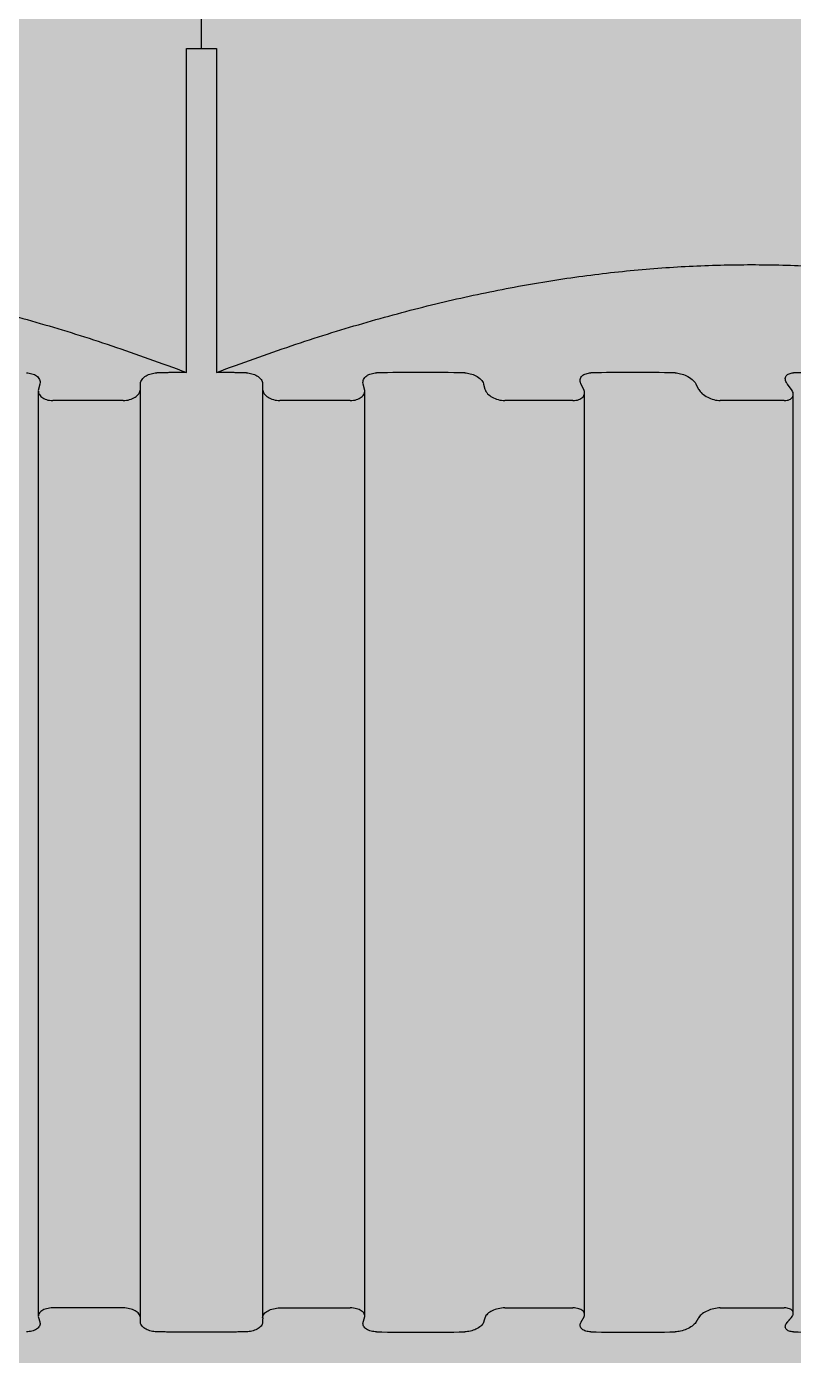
# Model space of a CAD drawing. Header units: millimetres. Extents: x -18489 to 17339, y -1599 to 10961.
# Drawn here: x -16578.804 to -16577.864, y 1516.721 to 1518.35 of the extents above; entities that cross this region are included whole.
import ezdxf

# ---------------------------------------------------------------- set-up
doc = ezdxf.new("R2010")
doc.units = ezdxf.units.MM
for name, color, linetype in [('188K-SM-03-F10-MECH-EQ-Y2257103$0$0 Xref', 8, 'Continuous'), ('188K-SM-03-F10-MECH-EQ-Y2257103$0$M-EQU-FOUNDATION', 8, 'Continuous'), ('188K-SM-03-F10-MECH-EQ-Y2257103$0$Micron CUP L10 HVAC EQU$0$M-MECH-EQU', 136, 'Continuous'), ('188K-SM-03-F10-MECH-EQ-Y2257103$0$Micron CUP L10 HVAC EQU$0$M-PHASE1 AREA', 252, 'Continuous')]:
    doc.layers.add(name, color=color, linetype=linetype)
pattern_1 = [(50, (4473.52, 709.2), (54.6554, -4.78173), [5.715, -62.865]), (355, (4473.52, 709.2), (-10.57303, 57.31705), [4.572, -50.29218]), (100.45144, (4478.076, 708.8), (44.08237, 52.53533), [4.857, -53.42707]), (46.1842, (4473.52, 724.44), (81.32371, -12.6127), [8.5725, -94.2975]), (96.63556, (4480.3, 723.39), (71.22124, 74.22784), [7.2855, -80.14068]), (351.18415, (4473.52, 724.44), (71.22124, 74.22784), [6.858, -75.43792]), (21, (4481.14, 720.63), (45.48432, -30.67956), [5.715, -62.865]), (326, (4481.14, 720.63), (18.54061, 55.25639), [4.572, -50.292]), (71.45144, (4484.93, 718.07), (64.02493, 24.57683), [4.857, -53.42698]), (37.5, (4473.521, 709.2), (0.926581, 25.366512), [0, -49.6824, 0, -51.054, 0, -50.4825]), (7.5, (4473.52, 709.2), (20.0459, 30.054172), [0, -29.1084, 0, -48.5394, 0, -19.2405]), (327.5, (4456.529, 709.2), (40.677179, -1.718623), [0, -19.05, 0, -59.436, 0, -78.867]), (317.5, (4448.91, 709.2), (44.438754, 7.62795), [0, -24.765, 0, -39.4716, 0, -56.007])]

# ---------------------------------------------------------------- blocks, each defined once
blk = doc.blocks.new('188K-SM-03-F10-MECH-EQ-Y2257103$0$Micron CUP L10 HVAC EQU$0$A$C0c53ceb0')
at = {"layer": '188K-SM-03-F10-MECH-EQ-Y2257103$0$Micron CUP L10 HVAC EQU$0$M-PHASE1 AREA'}
for p, q in [((-4354.40867, 6009.06302), (-4354.40867, 6018.52766)), ((-4354.59216, 6009.06302), (-4354.40867, 6009.06302)), ((-4354.59216, 6005.09137), (-4354.59216, 6009.06302)), ((-4354.40867, 6009.06302), (-4354.22518, 6009.06302)), ((-4354.22518, 6009.06302), (-4354.22518, 6005.09137)), ((-4356.39128, 6004.94696), (-4356.40672, 6004.88775)), ((-4355.15791, 6004.88775), (-4355.15791, 6004.94696)), ((-4353.65943, 6004.94696), (-4353.65943, 6004.88775)), ((-4352.41062, 6004.88775), (-4352.42606, 6004.94696)), ((-4350.95035, 6004.94696), (-4350.93491, 6004.88775)), ((-4349.72404, 6004.88775), (-4349.75445, 6004.94696)), ((-4348.34634, 6004.94696), (-4348.31593, 6004.88775)), ((-4347.1798, 6004.88775), (-4347.22426, 6004.94696)), ((-4356.40976, 6004.86455), (-4356.40976, 5993.5232)), ((-4355.36972, 6004.74739), (-4356.23276, 6004.74739)), ((-4355.15791, 5993.50311), (-4355.15791, 6004.88775)), ((-4353.65943, 6004.88775), (-4353.65943, 5993.50311)), ((-4352.58458, 6004.74739), (-4353.44762, 6004.74739)), ((-4352.40759, 5993.5232), (-4352.40759, 6004.86455)), ((-4349.85487, 6004.74739), (-4350.69168, 6004.74739)), ((-4349.71199, 5993.54285), (-4349.71199, 6004.84187)), ((-4347.26352, 6004.74739), (-4348.04868, 6004.74739)), ((-4347.15303, 5993.56147), (-4347.15303, 6004.82037)), ((-4355.36972, 5993.62467), (-4356.23276, 5993.62467)), ((-4353.44762, 5993.62467), (-4352.58458, 5993.62467)), ((-4350.69168, 5993.62467), (-4349.85487, 5993.62467)), ((-4348.04868, 5993.62467), (-4347.26352, 5993.62467))]:
    blk.add_line(p, q, dxfattribs=at)
for centre, major_axis, ratio, start_param, end_param in [((-4351.72286, 5981.88156), (-0.00138, 23.21054), 0.98480775, 6.25945246, 6.30680121), ((-4349.11865, 5981.88156), (-0.0007, 23.21054), 0.93969262, 6.2594826, 6.30683136), ((-4346.67518, 5981.88156), (-0.00048, 23.21054), 0.8660254, 6.25949307, 6.30684182), ((-4351.72286, 6020.12649), (-0.0012, -26.80035), 0.98480775, 6.26272676, 6.30373236), ((-4349.11866, 6020.12649), (-0.00061, -26.80035), 0.93969262, 6.26270394, 6.30370955), ((-4346.67519, 6020.12649), (-0.00042, -26.80035), 0.8660254, 6.26269602, 6.30370163)]:
    blk.add_ellipse(centre, major_axis=major_axis, ratio=ratio, start_param=start_param, end_param=end_param, dxfattribs=at)
for points, weights in [([(-4367.71153, 6005.09137), (-4361.15185, 6007.56414), (-4354.59216, 6005.09137)], [1.06957579566, 1.22672434335, 1.06957579566]), ([(-4354.22518, 6005.09137), (-4347.6655, 6007.56414), (-4341.10582, 6005.09137)], [1.06957579566, 1.22672434335, 1.06957579566]), ([(-4354.59216, 6005.09137), (-4354.77509, 6005.08992), (-4354.95812, 6005.08559)], [1.61892907311, 1.61881551721, 1.61847557924]), ([(-4353.85923, 6005.08559), (-4354.04226, 6005.08992), (-4354.22518, 6005.09137)], [1.61847557924, 1.61881551721, 1.61892907311]), ([(-4356.40602, 5993.50311), (-4356.39898, 5993.47739), (-4356.39128, 5993.45184)], [1.04611932055, 1.04564401843, 1.04516058768]), ([(-4355.15721, 5993.45186), (-4355.15791, 5993.47741), (-4355.15791, 5993.50311)], [1.04516094232, 1.04564432953, 1.04611958948]), ([(-4353.65873, 5993.50311), (-4353.65943, 5993.47739), (-4353.65943, 5993.45184)], [1.04611932027, 1.04564401816, 1.04516058741]), ([(-4352.42536, 5993.45186), (-4352.41836, 5993.47741), (-4352.41062, 5993.50311)], [1.04516094259, 1.04564432981, 1.04611958976]), ([(-4350.93422, 5993.50311), (-4350.94265, 5993.47739), (-4350.95035, 5993.45184)], [1.04611932054, 1.04564401842, 1.04516058767]), ([(-4349.75378, 5993.45186), (-4349.73929, 5993.47741), (-4349.72404, 5993.50311)], [1.04516094217, 1.04564432939, 1.04611958933]), ([(-4348.31528, 5993.50311), (-4348.33118, 5993.47739), (-4348.34634, 5993.45184)], [1.04611932028, 1.04564401817, 1.04516058742]), ([(-4347.22363, 5993.45186), (-4347.20209, 5993.47741), (-4347.1798, 5993.50311)], [1.04516094256, 1.04564432978, 1.04611958973]), ([(-4353.85923, 5993.33178), (-4354.40867, 5993.32052), (-4354.95812, 5993.33178)], [1.93647539012, 1.93769688925, 1.93647539012])]:
    blk.add_rational_spline(points, weights, degree=2, dxfattribs=at)
for points, knots in [([(-4356.55335, 6005.08559), (-4356.53116, 6005.08503), (-4356.50878, 6005.08178), (-4356.46693, 6005.06975), (-4356.44801, 6005.0604), (-4356.41626, 6005.03765), (-4356.40301, 6005.02195), (-4356.3882, 6004.98818), (-4356.38667, 6004.9701), (-4356.38985, 6004.95333), (-4356.39025, 6004.95122), (-4356.39073, 6004.9491), (-4356.39128, 6004.94696)], [0.1007338772, 0.1007338772, 0.1007338772, 0.1007338772, 0.1074438468, 0.1074438468, 0.1148517392, 0.1148517392, 0.1239329907, 0.1239329907, 0.1330142421, 0.1330142421, 0.1330142421, 0.1341521237, 0.1341521237, 0.1341521237, 0.1341521237]), ([(-4355.15791, 6004.94696), (-4355.15791, 6004.9491), (-4355.15784, 6004.95122), (-4355.15648, 6004.9701), (-4355.1502, 6004.98818), (-4355.12641, 6005.02195), (-4355.10894, 6005.03765), (-4355.07097, 6005.0604), (-4355.04945, 6005.06975), (-4355.00408, 6005.08178), (-4354.98066, 6005.08503), (-4354.95812, 6005.08559)], [0.0659197851, 0.0659197851, 0.0659197851, 0.0659197851, 0.0670576667, 0.0670576667, 0.0761389182, 0.0761389182, 0.0852201696, 0.0852201696, 0.092628062, 0.092628062, 0.0993380316, 0.0993380316, 0.0993380316, 0.0993380316]), ([(-4353.85923, 6005.08559), (-4353.83669, 6005.08503), (-4353.81326, 6005.08178), (-4353.7679, 6005.06975), (-4353.74637, 6005.0604), (-4353.70841, 6005.03765), (-4353.69094, 6005.02195), (-4353.66715, 6004.98818), (-4353.66086, 6004.9701), (-4353.65966, 6004.95333), (-4353.65951, 6004.95122), (-4353.65943, 6004.9491), (-4353.65943, 6004.94696)], [0.1007338772, 0.1007338772, 0.1007338772, 0.1007338772, 0.1074438468, 0.1074438468, 0.1148517392, 0.1148517392, 0.1239329907, 0.1239329907, 0.1330142421, 0.1330142421, 0.1330142421, 0.1341521237, 0.1341521237, 0.1341521237, 0.1341521237]), ([(-4352.42606, 6004.94696), (-4352.42662, 6004.9491), (-4352.4271, 6004.95122), (-4352.43068, 6004.9701), (-4352.42915, 6004.98818), (-4352.41433, 6005.02195), (-4352.40108, 6005.03765), (-4352.36934, 6005.0604), (-4352.35042, 6005.06975), (-4352.30857, 6005.08178), (-4352.28619, 6005.08503), (-4352.264, 6005.08559)], [0.0659197851, 0.0659197851, 0.0659197851, 0.0659197851, 0.0670576667, 0.0670576667, 0.0761389182, 0.0761389182, 0.0852201696, 0.0852201696, 0.092628062, 0.092628062, 0.0993380316, 0.0993380316, 0.0993380316, 0.0993380316]), ([(-4351.1818, 6005.08559), (-4351.15959, 6005.08503), (-4351.13583, 6005.08178), (-4351.08833, 6005.06975), (-4351.06486, 6005.0604), (-4351.02183, 6005.03765), (-4351.00067, 6005.02195), (-4350.96863, 6004.98818), (-4350.95778, 6004.9701), (-4350.95223, 6004.95333), (-4350.95153, 6004.95122), (-4350.95091, 6004.9491), (-4350.95035, 6004.94696)], [0.1007338772, 0.1007338772, 0.1007338772, 0.1007338772, 0.1074438468, 0.1074438468, 0.1148517392, 0.1148517392, 0.1239329907, 0.1239329907, 0.1330142421, 0.1330142421, 0.1330142421, 0.1341521237, 0.1341521237, 0.1341521237, 0.1341521237]), ([(-4349.75445, 6004.94696), (-4349.75555, 6004.9491), (-4349.75657, 6004.95122), (-4349.76497, 6004.9701), (-4349.76824, 6004.98818), (-4349.76285, 6005.02195), (-4349.75423, 6005.03765), (-4349.72966, 6005.0604), (-4349.71392, 6005.06975), (-4349.67686, 6005.08178), (-4349.65621, 6005.08503), (-4349.63504, 6005.08559)], [0.0659197851, 0.0659197851, 0.0659197851, 0.0659197851, 0.0670576667, 0.0670576667, 0.0761389182, 0.0761389182, 0.0852201696, 0.0852201696, 0.092628062, 0.092628062, 0.0993380316, 0.0993380316, 0.0993380316, 0.0993380316]), ([(-4348.60242, 6005.08559), (-4348.58122, 6005.08503), (-4348.55785, 6005.08178), (-4348.50966, 6005.06975), (-4348.48495, 6005.0604), (-4348.43816, 6005.03765), (-4348.41396, 6005.02195), (-4348.37464, 6004.98818), (-4348.35954, 6004.9701), (-4348.34982, 6004.95333), (-4348.3486, 6004.95122), (-4348.34744, 6004.9491), (-4348.34634, 6004.94696)], [0.1007338772, 0.1007338772, 0.1007338772, 0.1007338772, 0.1074438468, 0.1074438468, 0.1148517392, 0.1148517392, 0.1239329907, 0.1239329907, 0.1330142421, 0.1330142421, 0.1330142421, 0.1341521237, 0.1341521237, 0.1341521237, 0.1341521237]), ([(-4347.22426, 6004.94696), (-4347.22586, 6004.9491), (-4347.22739, 6004.95122), (-4347.24036, 6004.9701), (-4347.24834, 6004.98818), (-4347.25254, 6005.02195), (-4347.24879, 6005.03765), (-4347.23216, 6005.0604), (-4347.22008, 6005.06975), (-4347.18892, 6005.08178), (-4347.17063, 6005.08503), (-4347.15113, 6005.08559)], [0.0659197851, 0.0659197851, 0.0659197851, 0.0659197851, 0.0670576667, 0.0670576667, 0.0761389182, 0.0761389182, 0.0852201696, 0.0852201696, 0.092628062, 0.092628062, 0.0993380316, 0.0993380316, 0.0993380316, 0.0993380316]), ([(-4356.40672, 6004.88775), (-4356.40727, 6004.88563), (-4356.40775, 6004.88352), (-4356.41124, 6004.86513), (-4356.4099, 6004.84754), (-4356.39608, 6004.81452), (-4356.38363, 6004.79908), (-4356.35247, 6004.77533), (-4356.33252, 6004.76504), (-4356.28581, 6004.75106), (-4356.25902, 6004.74739), (-4356.23276, 6004.74739)], [-0.0681852529, -0.0681852529, -0.0681852529, -0.0681852529, -0.0670539463, -0.0670539463, -0.058228102, -0.058228102, -0.0494022577, -0.0494022577, -0.0414646154, -0.0414646154, -0.0335269732, -0.0335269732, -0.0335269732, -0.0335269732]), ([(-4355.36972, 6004.74739), (-4355.34334, 6004.74739), (-4355.31544, 6004.75106), (-4355.2648, 6004.76504), (-4355.24204, 6004.77533), (-4355.20445, 6004.79908), (-4355.18786, 6004.81452), (-4355.16527, 6004.84754), (-4355.1593, 6004.86513), (-4355.15799, 6004.88352), (-4355.15792, 6004.88563), (-4355.15791, 6004.88775)], [-0.0994872627, -0.0994872627, -0.0994872627, -0.0994872627, -0.0915496204, -0.0915496204, -0.0836119781, -0.0836119781, -0.0747861338, -0.0747861338, -0.0659602895, -0.0659602895, -0.0648289829, -0.0648289829, -0.0648289829, -0.0648289829]), ([(-4353.65943, 6004.88775), (-4353.65943, 6004.88563), (-4353.65935, 6004.88352), (-4353.65804, 6004.86513), (-4353.65207, 6004.84754), (-4353.62948, 6004.81452), (-4353.6129, 6004.79908), (-4353.57531, 6004.77533), (-4353.55254, 6004.76504), (-4353.5019, 6004.75106), (-4353.474, 6004.74739), (-4353.44762, 6004.74739)], [-0.0681852529, -0.0681852529, -0.0681852529, -0.0681852529, -0.0670539463, -0.0670539463, -0.058228102, -0.058228102, -0.0494022577, -0.0494022577, -0.0414646154, -0.0414646154, -0.0335269732, -0.0335269732, -0.0335269732, -0.0335269732]), ([(-4352.58458, 6004.74739), (-4352.55833, 6004.74739), (-4352.53153, 6004.75106), (-4352.48482, 6004.76504), (-4352.46488, 6004.77533), (-4352.43372, 6004.79908), (-4352.42127, 6004.81452), (-4352.40744, 6004.84754), (-4352.4061, 6004.86513), (-4352.4096, 6004.88352), (-4352.41007, 6004.88563), (-4352.41062, 6004.88775)], [-0.0994872627, -0.0994872627, -0.0994872627, -0.0994872627, -0.0915496204, -0.0915496204, -0.0836119781, -0.0836119781, -0.0747861338, -0.0747861338, -0.0659602895, -0.0659602895, -0.0648289829, -0.0648289829, -0.0648289829, -0.0648289829]), ([(-4350.93491, 6004.88775), (-4350.93435, 6004.88563), (-4350.93373, 6004.88352), (-4350.92765, 6004.86513), (-4350.91723, 6004.84754), (-4350.88657, 6004.81452), (-4350.86635, 6004.79908), (-4350.82347, 6004.77533), (-4350.79857, 6004.76504), (-4350.74554, 6004.75106), (-4350.71739, 6004.74739), (-4350.69168, 6004.74739)], [-0.0681852529, -0.0681852529, -0.0681852529, -0.0681852529, -0.0670539463, -0.0670539463, -0.058228102, -0.058228102, -0.0494022577, -0.0494022577, -0.0414646154, -0.0414646154, -0.0335269732, -0.0335269732, -0.0335269732, -0.0335269732]), ([(-4349.85487, 6004.74739), (-4349.82953, 6004.74739), (-4349.80465, 6004.75106), (-4349.76329, 6004.76504), (-4349.74678, 6004.77533), (-4349.723, 6004.79908), (-4349.71506, 6004.81452), (-4349.71042, 6004.84754), (-4349.71375, 6004.86513), (-4349.72194, 6004.88352), (-4349.72295, 6004.88563), (-4349.72404, 6004.88775)], [-0.0994872627, -0.0994872627, -0.0994872627, -0.0994872627, -0.0915496204, -0.0915496204, -0.0836119781, -0.0836119781, -0.0747861338, -0.0747861338, -0.0659602895, -0.0659602895, -0.064828983, -0.064828983, -0.064828983, -0.064828983]), ([(-4348.31593, 6004.88775), (-4348.31483, 6004.88563), (-4348.31368, 6004.88352), (-4348.30303, 6004.86513), (-4348.28848, 6004.84754), (-4348.25067, 6004.81452), (-4348.22743, 6004.79908), (-4348.18056, 6004.77533), (-4348.15429, 6004.76504), (-4348.10048, 6004.75106), (-4348.07293, 6004.74739), (-4348.04868, 6004.74739)], [-0.0681852529, -0.0681852529, -0.0681852529, -0.0681852529, -0.0670539463, -0.0670539463, -0.058228102, -0.058228102, -0.0494022577, -0.0494022577, -0.0414646154, -0.0414646154, -0.0335269732, -0.0335269732, -0.0335269732, -0.0335269732]), ([(-4347.26352, 6004.74739), (-4347.23987, 6004.74739), (-4347.21767, 6004.75106), (-4347.18291, 6004.76504), (-4347.17033, 6004.77533), (-4347.15465, 6004.79908), (-4347.15147, 6004.81452), (-4347.15615, 6004.84754), (-4347.16405, 6004.86513), (-4347.17669, 6004.88352), (-4347.17821, 6004.88563), (-4347.1798, 6004.88775)], [-0.0994872627, -0.0994872627, -0.0994872627, -0.0994872627, -0.0915496204, -0.0915496204, -0.0836119781, -0.0836119781, -0.0747861338, -0.0747861338, -0.0659602895, -0.0659602895, -0.0648289829, -0.0648289829, -0.0648289829, -0.0648289829]), ([(-4356.23276, 5993.62467), (-4356.25874, 5993.62467), (-4356.28541, 5993.62156), (-4356.33217, 5993.60952), (-4356.35228, 5993.6006), (-4356.38346, 5993.58002), (-4356.39595, 5993.56671), (-4356.40987, 5993.5381), (-4356.41126, 5993.5228), (-4356.40775, 5993.50677), (-4356.40727, 5993.50494), (-4356.40602, 5993.50311)], [-0.0972684785, -0.0972684785, -0.0972684785, -0.0972684785, -0.0894142056, -0.0894142056, -0.0815599327, -0.0815599327, -0.0730240089, -0.0730240089, -0.0644880851, -0.0644880851, -0.0633980576, -0.0633980576, -0.0633980576, -0.0633980576]), ([(-4355.15791, 5993.50311), (-4355.15792, 5993.50495), (-4355.15799, 5993.50678), (-4355.15931, 5993.5228), (-4355.16536, 5993.5381), (-4355.18804, 5993.56671), (-4355.20465, 5993.58002), (-4355.24226, 5993.6006), (-4355.2652, 5993.60952), (-4355.31587, 5993.62156), (-4355.34362, 5993.62467), (-4355.36972, 5993.62467)], [-0.0666479464, -0.0666479464, -0.0666479464, -0.0666479464, -0.0655607867, -0.0655607867, -0.057024863, -0.057024863, -0.0484889392, -0.0484889392, -0.0406346663, -0.0406346663, -0.0327803934, -0.0327803934, -0.0327803934, -0.0327803934]), ([(-4353.65873, 5993.50313), (-4353.65943, 5993.50495), (-4353.65935, 5993.50678), (-4353.65804, 5993.5228), (-4353.65199, 5993.5381), (-4353.62931, 5993.56671), (-4353.61269, 5993.58002), (-4353.57508, 5993.6006), (-4353.55215, 5993.60952), (-4353.50148, 5993.62156), (-4353.47373, 5993.62467), (-4353.44762, 5993.62467)], [0.0634009254, 0.0634009254, 0.0634009254, 0.0634009254, 0.0644880851, 0.0644880851, 0.0730240089, 0.0730240089, 0.0815599327, 0.0815599327, 0.0894142056, 0.0894142056, 0.0972684785, 0.0972684785, 0.0972684785, 0.0972684785]), ([(-4352.41062, 5993.50311), (-4352.41007, 5993.50495), (-4352.4096, 5993.50678), (-4352.40608, 5993.5228), (-4352.40748, 5993.5381), (-4352.42139, 5993.56671), (-4352.43389, 5993.58002), (-4352.46507, 5993.6006), (-4352.48517, 5993.60952), (-4352.53193, 5993.62156), (-4352.5586, 5993.62467), (-4352.58458, 5993.62467)], [-0.0666479464, -0.0666479464, -0.0666479464, -0.0666479464, -0.0655607867, -0.0655607867, -0.057024863, -0.057024863, -0.0484889392, -0.0484889392, -0.0406346663, -0.0406346663, -0.0327803934, -0.0327803934, -0.0327803934, -0.0327803934]), ([(-4350.69168, 5993.62467), (-4350.71712, 5993.62467), (-4350.74511, 5993.62156), (-4350.79815, 5993.60952), (-4350.82321, 5993.6006), (-4350.86612, 5993.58002), (-4350.88634, 5993.56671), (-4350.9171, 5993.5381), (-4350.92762, 5993.5228), (-4350.93373, 5993.50677), (-4350.93435, 5993.50494), (-4350.93422, 5993.50311)], [-0.0972684785, -0.0972684785, -0.0972684785, -0.0972684785, -0.0894142056, -0.0894142056, -0.0815599327, -0.0815599327, -0.0730240089, -0.0730240089, -0.0644880851, -0.0644880851, -0.0633980576, -0.0633980576, -0.0633980576, -0.0633980576]), ([(-4349.72404, 5993.50311), (-4349.72296, 5993.50495), (-4349.72194, 5993.50678), (-4349.7137, 5993.5228), (-4349.7104, 5993.5381), (-4349.71513, 5993.56671), (-4349.72313, 5993.58002), (-4349.74692, 5993.6006), (-4349.7636, 5993.60952), (-4349.80502, 5993.62156), (-4349.8298, 5993.62467), (-4349.85487, 5993.62467)], [-0.0666479464, -0.0666479464, -0.0666479464, -0.0666479464, -0.0655607867, -0.0655607867, -0.057024863, -0.057024863, -0.0484889392, -0.0484889392, -0.0406346663, -0.0406346663, -0.0327803934, -0.0327803934, -0.0327803934, -0.0327803934]), ([(-4348.04868, 5993.62467), (-4348.07268, 5993.62467), (-4348.10005, 5993.62156), (-4348.15385, 5993.60952), (-4348.18028, 5993.6006), (-4348.22718, 5993.58002), (-4348.2504, 5993.56671), (-4348.2883, 5993.5381), (-4348.30296, 5993.5228), (-4348.31369, 5993.50677), (-4348.31484, 5993.50494), (-4348.31528, 5993.50311)], [-0.0972684785, -0.0972684785, -0.0972684785, -0.0972684785, -0.0894142056, -0.0894142056, -0.0815599327, -0.0815599327, -0.0730240089, -0.0730240089, -0.0644880851, -0.0644880851, -0.0633980576, -0.0633980576, -0.0633980576, -0.0633980576]), ([(-4347.1798, 5993.50311), (-4347.17821, 5993.50495), (-4347.17669, 5993.50678), (-4347.16397, 5993.5228), (-4347.15609, 5993.5381), (-4347.15148, 5993.56671), (-4347.15473, 5993.58002), (-4347.17042, 5993.6006), (-4347.18315, 5993.60952), (-4347.21799, 5993.62156), (-4347.24012, 5993.62467), (-4347.26352, 5993.62467)], [-0.0666479464, -0.0666479464, -0.0666479464, -0.0666479464, -0.0655607867, -0.0655607867, -0.057024863, -0.057024863, -0.0484889392, -0.0484889392, -0.0406346663, -0.0406346663, -0.0327803934, -0.0327803934, -0.0327803934, -0.0327803934]), ([(-4356.39128, 5993.45184), (-4356.39073, 5993.44998), (-4356.39025, 5993.44815), (-4356.38985, 5993.44632), (-4356.38668, 5993.43184), (-4356.38821, 5993.41625), (-4356.40279, 5993.38721), (-4356.41581, 5993.37377), (-4356.4472, 5993.35393), (-4356.46637, 5993.34568), (-4356.50859, 5993.33509), (-4356.5311, 5993.33227), (-4356.55335, 5993.33178)], [0.1289552603, 0.1289552603, 0.1289552603, 0.1289552603, 0.1300488787, 0.1300488787, 0.1300488787, 0.1387509732, 0.1387509732, 0.1474530678, 0.1474530678, 0.1548720794, 0.1548720794, 0.1615934291, 0.1615934291, 0.1615934291, 0.1615934291]), ([(-4354.95812, 5993.33178), (-4354.98071, 5993.33227), (-4355.00428, 5993.33509), (-4355.05007, 5993.34568), (-4355.07189, 5993.35393), (-4355.10953, 5993.37377), (-4355.12673, 5993.38721), (-4355.15022, 5993.41625), (-4355.15649, 5993.43184), (-4355.15784, 5993.44815), (-4355.15791, 5993.45), (-4355.15721, 5993.45186)], [0.0329398741, 0.0329398741, 0.0329398741, 0.0329398741, 0.0396612238, 0.0396612238, 0.0470802354, 0.0470802354, 0.0557823299, 0.0557823299, 0.0644844245, 0.0644844245, 0.0655817402, 0.0655817402, 0.0655817402, 0.0655817402]), ([(-4353.65943, 5993.45184), (-4353.65943, 5993.44998), (-4353.65951, 5993.44815), (-4353.65966, 5993.44632), (-4353.66086, 5993.43184), (-4353.66712, 5993.41625), (-4353.69061, 5993.38721), (-4353.70781, 5993.37377), (-4353.74546, 5993.35393), (-4353.76728, 5993.34568), (-4353.81306, 5993.33509), (-4353.83663, 5993.33227), (-4353.85923, 5993.33178)], [0.1289552603, 0.1289552603, 0.1289552603, 0.1289552603, 0.1300488787, 0.1300488787, 0.1300488787, 0.1387509732, 0.1387509732, 0.1474530678, 0.1474530678, 0.1548720794, 0.1548720794, 0.1615934291, 0.1615934291, 0.1615934291, 0.1615934291]), ([(-4352.264, 5993.33178), (-4352.28624, 5993.33227), (-4352.30876, 5993.33509), (-4352.35098, 5993.34568), (-4352.37014, 5993.35393), (-4352.40153, 5993.37377), (-4352.41456, 5993.38721), (-4352.42914, 5993.41625), (-4352.43067, 5993.43184), (-4352.4271, 5993.44815), (-4352.42661, 5993.45), (-4352.42536, 5993.45186)], [0.0329398741, 0.0329398741, 0.0329398741, 0.0329398741, 0.0396612238, 0.0396612238, 0.0470802354, 0.0470802354, 0.0557823299, 0.0557823299, 0.0644844245, 0.0644844245, 0.0655817402, 0.0655817402, 0.0655817402, 0.0655817402]), ([(-4350.95035, 5993.45184), (-4350.95091, 5993.44998), (-4350.95153, 5993.44815), (-4350.95223, 5993.44632), (-4350.95776, 5993.43184), (-4350.96857, 5993.41625), (-4351.00026, 5993.38721), (-4351.02111, 5993.37377), (-4351.06386, 5993.35393), (-4351.08768, 5993.34568), (-4351.13564, 5993.33509), (-4351.15954, 5993.33227), (-4351.1818, 5993.33178)], [0.1289552603, 0.1289552603, 0.1289552603, 0.1289552603, 0.1300488787, 0.1300488787, 0.1300488787, 0.1387509732, 0.1387509732, 0.1474530678, 0.1474530678, 0.1548720794, 0.1548720794, 0.1615934291, 0.1615934291, 0.1615934291, 0.1615934291]), ([(-4349.63504, 5993.33178), (-4349.65626, 5993.33227), (-4349.67704, 5993.33509), (-4349.71441, 5993.34568), (-4349.73033, 5993.35393), (-4349.75451, 5993.37377), (-4349.76297, 5993.38721), (-4349.7682, 5993.41625), (-4349.76495, 5993.43184), (-4349.75656, 5993.44815), (-4349.75554, 5993.45), (-4349.75378, 5993.45186)], [0.0329398741, 0.0329398741, 0.0329398741, 0.0329398741, 0.0396612238, 0.0396612238, 0.0470802354, 0.0470802354, 0.0557823299, 0.0557823299, 0.0644844245, 0.0644844245, 0.0655817402, 0.0655817402, 0.0655817402, 0.0655817402]), ([(-4348.34634, 5993.45184), (-4348.34744, 5993.44998), (-4348.3486, 5993.44815), (-4348.34982, 5993.44632), (-4348.35952, 5993.43184), (-4348.37455, 5993.41625), (-4348.41346, 5993.38721), (-4348.43733, 5993.37377), (-4348.4839, 5993.35393), (-4348.50898, 5993.34568), (-4348.55766, 5993.33509), (-4348.58117, 5993.33227), (-4348.60242, 5993.33178)], [0.1289552603, 0.1289552603, 0.1289552603, 0.1289552603, 0.1300488787, 0.1300488787, 0.1300488787, 0.1387509732, 0.1387509732, 0.1474530678, 0.1474530678, 0.1548720794, 0.1548720794, 0.1615934291, 0.1615934291, 0.1615934291, 0.1615934291]), ([(-4347.15113, 5993.33178), (-4347.17068, 5993.33227), (-4347.18908, 5993.33509), (-4347.22047, 5993.34568), (-4347.23268, 5993.35393), (-4347.24891, 5993.37377), (-4347.25255, 5993.38721), (-4347.24827, 5993.41625), (-4347.24033, 5993.43184), (-4347.22739, 5993.44815), (-4347.22585, 5993.45), (-4347.22363, 5993.45186)], [0.0329398741, 0.0329398741, 0.0329398741, 0.0329398741, 0.0396612238, 0.0396612238, 0.0470802354, 0.0470802354, 0.0557823299, 0.0557823299, 0.0644844245, 0.0644844245, 0.0655817402, 0.0655817402, 0.0655817402, 0.0655817402])]:
    blk.add_open_spline(points, degree=3, knots=knots, dxfattribs=at)
blk = doc.blocks.new('188K-SM-03-F10-MECH-EQ-Y2257103$0$Micron CUP L10 HVAC EQU')
at = {"layer": '188K-SM-03-F10-MECH-EQ-Y2257103$0$Micron CUP L10 HVAC EQU$0$M-MECH-EQU'}
blk.add_blockref('188K-SM-03-F10-MECH-EQ-Y2257103$0$Micron CUP L10 HVAC EQU$0$A$C0c53ceb0', (-206166.7, 2082.176), dxfattribs=at)
blk = doc.blocks.new('188K-SM-03-F10-MECH-EQ-Y2257103')
at = {"layer": '188K-SM-03-F10-MECH-EQ-Y2257103$0$M-EQU-FOUNDATION'}
h = blk.add_hatch(dxfattribs=at)
h.set_pattern_fill('AR-CONC', color=256, scale=0.3)
h.set_pattern_definition(pattern_1)
h.paths.add_polyline_path([(-17043.1486, 4192.4586), (-16393.1486, 4192.4586), (-16393.1486, 1372.4586), (-17043.1486, 1372.4586)], flags=16)
h.paths.add_polyline_path([(-17048.1486, 4197.4586), (-16388.1486, 4197.4586), (-16388.1486, 1367.4586), (-17048.1486, 1367.4586)])
h = blk.add_hatch(dxfattribs=at)
h.set_pattern_fill('AR-CONC', color=256, scale=0.3)
h.set_pattern_definition(pattern_1)
h.paths.add_polyline_path([(-17033.1486, 4182.4586), (-16403.1486, 4182.4586), (-16403.1486, 1382.4586), (-17033.1486, 1382.4586)])
at = {"layer": '188K-SM-03-F10-MECH-EQ-Y2257103$0$0 Xref', "xscale": 0.1, "yscale": 0.1, "zscale": 0.1}
blk.add_blockref('188K-SM-03-F10-MECH-EQ-Y2257103$0$Micron CUP L10 HVAC EQU', (4473.5214, 709.1992), dxfattribs=at)

msp = doc.modelspace()

# ---------------------------------------------------------------- block references
msp.add_blockref('188K-SM-03-F10-MECH-EQ-Y2257103', (0, 0))

doc.saveas('drawing.dxf')
